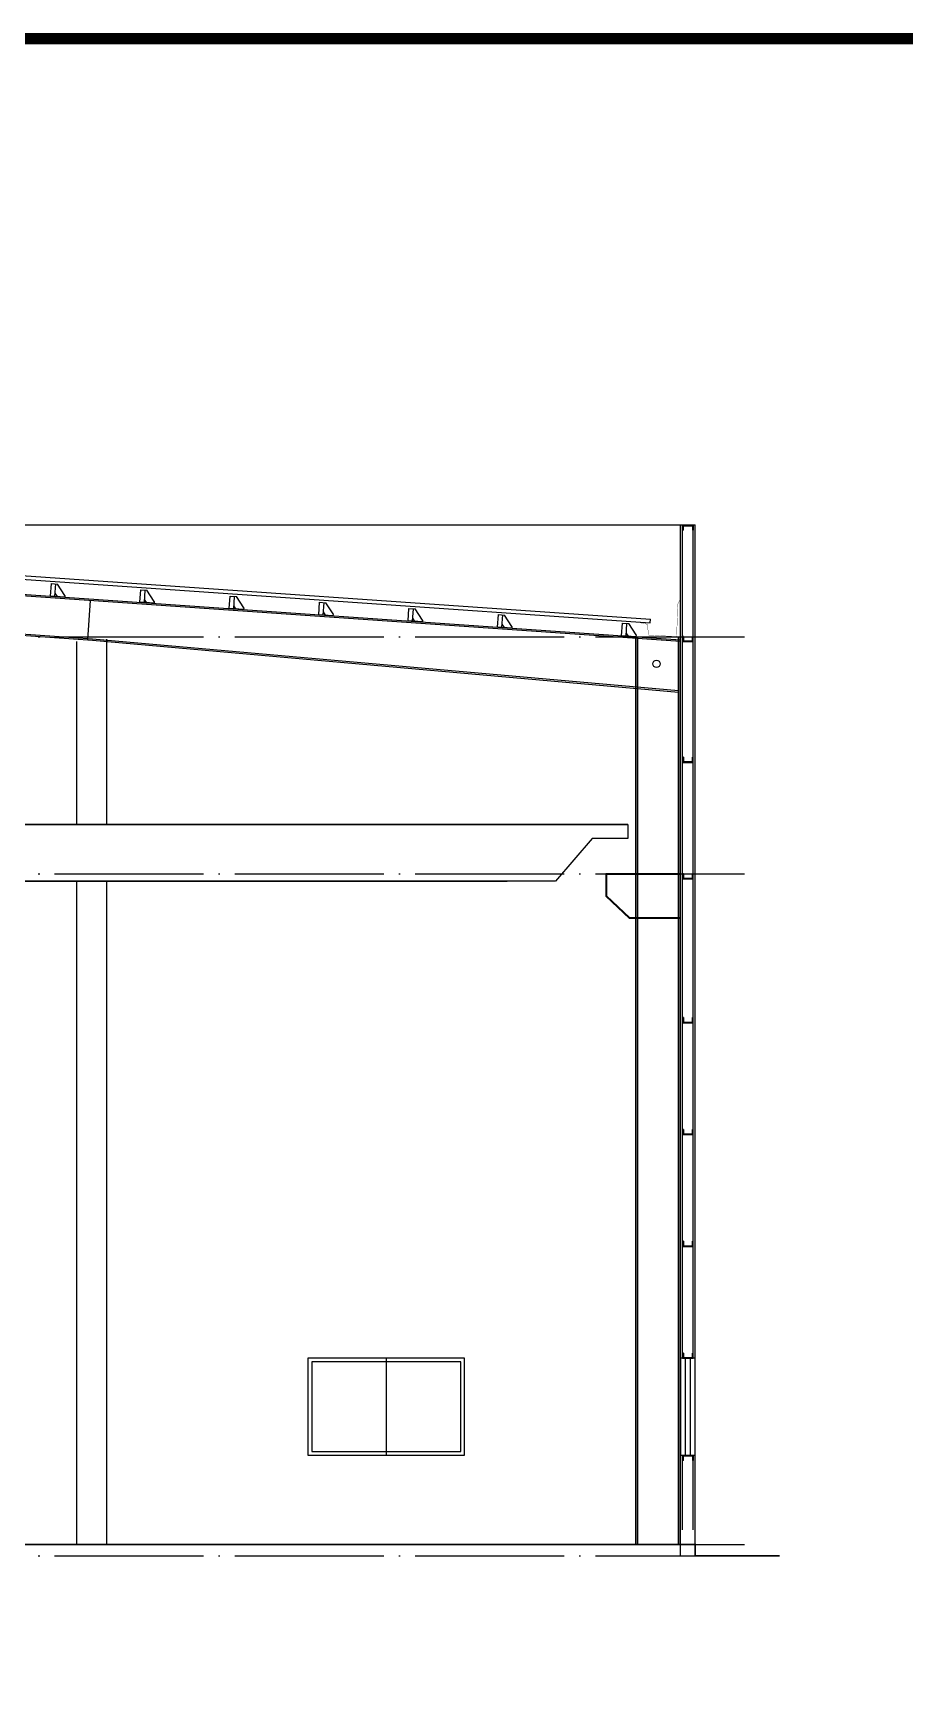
# Model space of a CAD drawing. Extents: x -21908402 to 2681150, y 88493 to 5079726.
# Drawn here: x 1695672 to 1707373, y 127853 to 150068 of the extents above; entities that cross this region are included whole.
import ezdxf

# ---------------------------------------------------------------- set-up
doc = ezdxf.new("R2010")
doc.units = 0
doc.header["$LTSCALE"] = 1000
doc.linetypes.add('DOTE', pattern=[2.42, 2, -0.2, 0.02, -0.2])
for name, color, linetype in [('DIM_LEAD', 3, 'Continuous'), ('DOTE', 1, 'DOTE'), ('E_LINE', 7, 'Continuous'), ('PUB_TITLE', 4, 'Continuous'), ('WALL', 6, 'Continuous'), ('WINDOW', 94, 'Continuous'), ('填充', 8, 'Continuous')]:
    doc.layers.add(name, color=color, linetype=linetype)

# ---------------------------------------------------------------- blocks, each defined once
blk = doc.blocks.new('ggggggggg')
at = {"layer": 'WINDOW'}
for p, q in [((1694780, 198003), (1696880, 198003)), ((1694780, 196703), (1694780, 198003)), ((1695830, 198003), (1695830, 196703)), ((1696880, 198003), (1696880, 196703)), ((1696880, 196703), (1694780, 196703))]:
    blk.add_line(p, q, dxfattribs=at)
blk.add_lwpolyline([(1694830, 197953), (1696830, 197953), (1696830, 196753), (1694830, 196753)], close=True, dxfattribs=at)
blk = doc.blocks.new('GHJK')
at = {"color": 3}
for p, q in [((899937, 99419), (900937, 99419)), ((899937, 99409), (900937, 99409)), ((899937, 98829), (900621, 98829)), ((899937, 98819), (900621, 98819))]:
    blk.add_line(p, q, dxfattribs=at)
for points in [[(900927, 99419), (900927, 99124), (900615, 98827)], [(900937, 99419), (900937, 99119), (900621, 98819)]]:
    blk.add_lwpolyline(points, dxfattribs=at)
blk = doc.blocks.new('14567')
at = {"color": 2}
for p, q in [((1686726, -2189448), (1686796, -2189448)), ((1686726, -2189588), (1686726, -2189448)), ((1686776, -2189588), (1686776, -2189448)), ((1686886, -2189568), (1686796, -2189448)), ((1686886, -2189588), (1686726, -2189588)), ((1686803, -2189588), (1686776, -2189552)), ((1686886, -2189568), (1686886, -2189588))]:
    blk.add_line(p, q, dxfattribs=at)
blk = doc.blocks.new('JKL')
at = {"layer": 'DIM_LEAD'}
for p, q in [((1698022, -2193689), (1698032, -2193689)), ((1698022, -2193759), (1698022, -2193689)), ((1698032, -2193749), (1698032, -2193689)), ((1698152, -2193689), (1698162, -2193689)), ((1698152, -2193689), (1698152, -2193749)), ((1698162, -2193689), (1698162, -2193759)), ((1698162, -2193759), (1698022, -2193759)), ((1698152, -2193749), (1698032, -2193749))]:
    blk.add_line(p, q, dxfattribs=at)
blk = doc.blocks.new('ddff')
for p, q in [((1787737, 189358), (1801476, 189358)), ((1786777, 189072), (1800875, 188095)), ((1786777, 189022), (1800872, 188045)), ((1800872, 188045), (1800875, 188095)), ((1800571, 185338), (1800571, 185149))]:
    blk.add_line(p, q)
at = {"color": 1, "const_width": 4}
blk.add_lwpolyline([(1801276, 188366), (1801241, 188295), (1801225, 187860), (1800852, 187881), (1800828, 188026), (1800679, 188058)], dxfattribs=at)
for points in [[(1770381, 185338), (1800571, 185338)], [(1800571, 185338), (1770381, 185338)], [(1770381, 185149), (1770859, 185149), (1771352, 184578), (1798949, 184578)], [(1800571, 185149), (1800093, 185149), (1799601, 184578), (1772003, 184578)]]:
    blk.add_lwpolyline(points)
at = {"const_width": 20}
blk.add_lwpolyline([(1767737, 175528), (1769476, 175528), (1769476, 175678), (1801476, 175678), (1801476, 175528), (1802609, 175528)], dxfattribs=at)
blk.add_circle((1800955, 187494), 50)
at = {"layer": 'DOTE'}
for p, q in [((1768676, 187858), (1802276, 187858)), ((1768676, 184678), (1802276, 184678)), ((1768676, 175678), (1802276, 175678)), ((1768676, 175528), (1802276, 175528))]:
    blk.add_line(p, q, dxfattribs=at)
at = {"layer": 'E_LINE', "color": 3}
for p, q in [((1785475, 188891), (1801276, 187797)), ((1785476, 188911), (1801276, 187817)), ((1785439, 188382), (1793385, 187832)), ((1785438, 188362), (1793383, 187812)), ((1793320, 187816), (1793357, 188345)), ((1793383, 187812), (1801249, 187116)), ((1793383, 187812), (1801249, 187116)), ((1793385, 187832), (1801249, 187136)), ((1793385, 187832), (1801249, 187136)), ((1800676, 175678), (1800676, 187858)), ((1800698, 175678), (1800698, 187858)), ((1800703, 175678), (1800703, 187858)), ((1801249, 175678), (1801249, 187858)), ((1801254, 175678), (1801254, 187858)), ((1801276, 178178), (1801276, 187858)), ((1801276, 175678), (1801276, 176878))]:
    blk.add_line(p, q, dxfattribs=at)
at = {"layer": 'WALL'}
for p, q in [((1801276, 175528), (1801276, 189358)), ((1801276, 178178), (1801276, 189358)), ((1801306, 178178), (1801306, 189358)), ((1801446, 178178), (1801446, 189358)), ((1801476, 178178), (1801476, 189358)), ((1801276, 175528), (1801276, 176878)), ((1801306, 175878), (1801306, 176878)), ((1801446, 175878), (1801446, 176878)), ((1801476, 175528), (1801476, 176878))]:
    blk.add_line(p, q, dxfattribs=at)
at = {"layer": 'WINDOW'}
for points in [[(1801476, 178178), (1801276, 178178), (1801276, 176878), (1801476, 176878)], [(1801410, 178178), (1801342, 178178), (1801342, 176878), (1801410, 176878)]]:
    blk.add_lwpolyline(points, close=True, dxfattribs=at)
at = {"layer": '填充'}
for p, q in [((1793176, 185338), (1793176, 187795)), ((1793576, 185338), (1793576, 187826)), ((1793176, 175678), (1793176, 184578)), ((1793576, 175678), (1793576, 184578))]:
    blk.add_line(p, q, dxfattribs=at)
at = {"rotation": 180}
for p in [(3499468, -2004403), (3499468, -2016881)]:
    blk.add_blockref('JKL', p, dxfattribs=at)
at = {"xscale": 1.19999999981912, "yscale": 1.2000000002663, "zscale": 1.200000000000728, "rotation": 356.0370910000349}
for p in [(-44822, 2949511), (-43622, 2949428), (-42422, 2949344), (-41222, 2949261), (-40022, 2949178), (-38822, 2949095), (-37156, 2948980), (-37156, 2948980)]:
    blk.add_blockref('14567', p, dxfattribs=at)
at = {"xscale": -1}
for name, p in [('JKL', (3499468, 2381551)), ('JKL', (3499468, 2379931)), ('GHJK', (2701213, 85259)), ('JKL', (3499468, 2378367)), ('JKL', (3499468, 2376437)), ('JKL', (3499468, 2374937)), ('JKL', (3499468, 2373437)), ('ggggggggg', (3493157, -19825)), ('JKL', (3499468, 2371937))]:
    blk.add_blockref(name, p, dxfattribs=at)

msp = doc.modelspace()

# ---------------------------------------------------------------- linework, layer by layer
at = {"layer": 'PUB_TITLE', "const_width": 150}
msp.add_lwpolyline([(1664521, 89993), (1748371, 89993), (1748371, 149993), (1664521, 149993)], close=True, dxfattribs=at)

# ---------------------------------------------------------------- block references
msp.add_blockref('ddff', (-96916, -45889))

doc.saveas('drawing.dxf')
